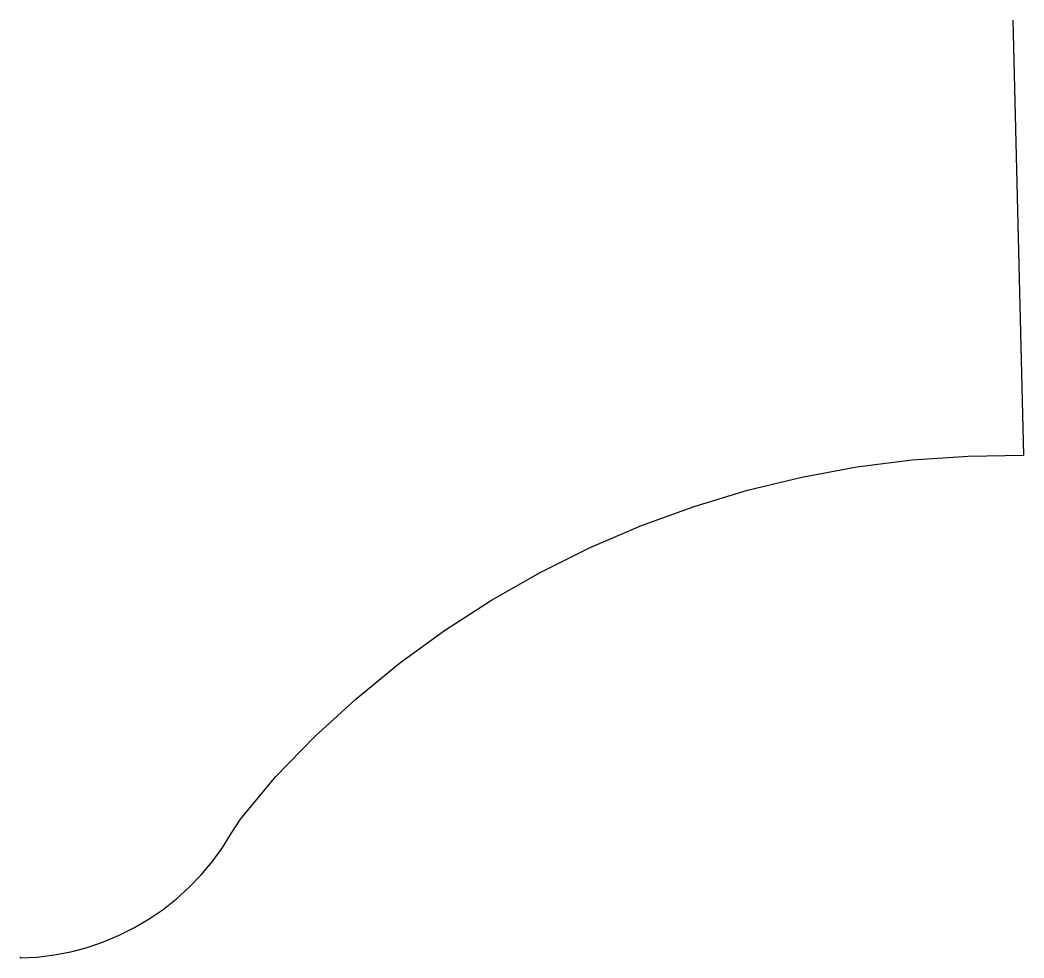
# Model space of a CAD drawing. Extents: x 0 to 1.51, y 0 to 1.41.
import ezdxf

# ---------------------------------------------------------------- set-up
doc = ezdxf.new("R2010")
doc.units = 0
doc.layers.add('PROFILE', color=18, linetype='CONTINUOUS')

msp = doc.modelspace()

# ---------------------------------------------------------------- linework, layer by layer
at = {"layer": 'PROFILE'}
msp.add_lwpolyline([(0, 0), (0, -0.0018), (0.0256, -0.0004), (0.0511, 0.0027), (0.0762, 0.0076), (0.101, 0.0141), (0.1253, 0.0223), (0.149, 0.0322), (0.1719, 0.0437), (0.194, 0.0567), (0.2151, 0.0712), (0.2352, 0.0871), (0.2542, 0.1043), (0.272, 0.1228), (0.2884, 0.1425), (0.3035, 0.1632), (0.3171, 0.1849), (0.331, 0.2066), (0.3844, 0.2708), (0.4431, 0.3309), (0.505, 0.3876), (0.57, 0.4407), (0.6379, 0.4901), (0.7085, 0.5357), (0.7814, 0.5772), (0.8566, 0.6146), (0.9338, 0.6477), (1.0127, 0.6764), (1.093, 0.7007), (1.1747, 0.7205), (1.2572, 0.7356), (1.3405, 0.7461), (1.4243, 0.752), (1.5083, 0.7531), (1.4923, 1.4068)], dxfattribs=at)

doc.saveas('drawing.dxf')
